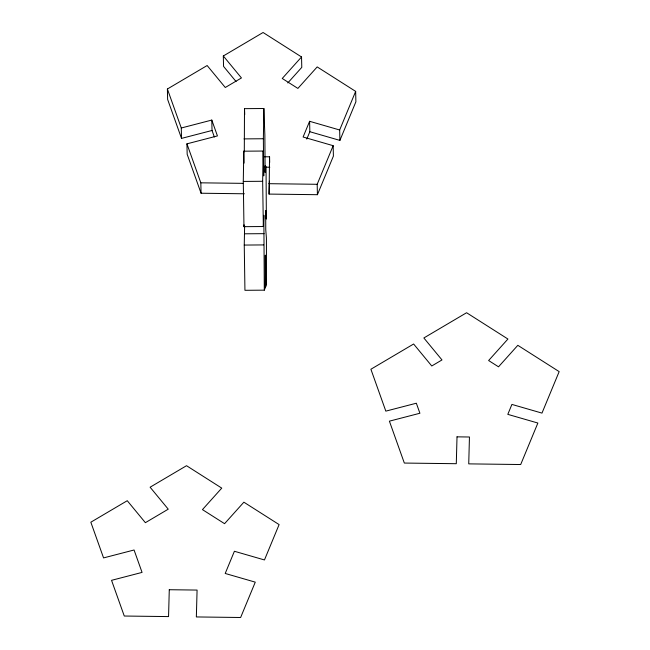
<?xml version="1.0" encoding="UTF-8"?>
<svg xmlns="http://www.w3.org/2000/svg" width="650" height="650" viewBox="0 0 650 650"><rect width="100%" height="100%" fill="white"/><g stroke="black" fill="none" stroke-linecap="round" stroke-linejoin="round"><path stroke-width="0.97" d="M265.168 165.579L265.127 172.477L264.859 135.054L263.868 108.509L244.498 108.656L244.303 151.824M244.627 226.062L244.254 245.066L244.936 290.306L264.298 290.16L263.835 215.264L263.339 226.525L243.969 226.671L243.287 181.431L243.791 151.19L263.161 151.044L263.738 175.906L263.364 138.743L263.868 108.509M263.339 226.525L262.657 181.285L263.161 151.044M309.603 121.306L309.839 131.714L339.901 140.4L339.666 129.992L309.603 121.306L303.103 137.012L333.166 145.689L333.401 156.097L317.419 194.699L269.067 194.09L269.555 156.821L263.656 156.748M269.067 194.09L269.417 181.155M243.969 226.671L244.051 224.794M264.298 290.16L265.224 287.877L265.33 255.133L265.598 286.951L266.524 284.676L266.419 238.022L265.752 229.621L265.704 210.649L266.37 219.05L266.037 166.506M306.784 139.1L309.839 131.714M317.419 194.699L317.184 184.299L333.166 145.689M339.666 129.992L355.656 91.39L317.192 66.918L297.887 88.416L282.238 78.471L301.543 56.973L263.079 32.5L223.316 55.981L223.551 66.389L236.056 81.543M339.901 140.4L355.891 101.798L355.656 91.39M287.804 82.94L301.779 67.373L301.543 56.973M181.521 138.393L181.285 127.993L211.794 120.071L212.03 130.479L181.521 138.393L167.627 99.418L167.391 89.009L207.147 65.528L225.282 87.498L241.451 77.951L223.316 55.981M244.376 193.781L201.061 193.229L187.168 154.253L186.932 143.845L217.441 135.923L211.794 120.071M243.994 138.897L263.364 138.743M243.287 181.431L262.657 181.285M244.741 233.805L264.111 233.659M244.254 245.066L263.616 244.92M263.9 167.148L269.799 167.221M186.932 143.845L200.826 182.829L243.132 183.357M268.832 183.682L317.184 184.299M212.03 130.479L214.354 137.004M167.391 89.009L181.285 127.993M244.498 108.656L244.725 114.554M269.555 156.821L269.685 162.492M243.791 151.19L244.075 163.126M200.826 182.829L201.061 193.229M169.276 589.721L168.553 616.59L124.272 616.029L111.548 580.328L142.058 572.406L134.071 549.997L103.561 557.911L90.837 522.21L127.254 500.711L145.381 522.681L168.244 509.177L150.109 487.207L186.526 465.701L221.756 488.118L202.451 509.616L224.567 523.681L243.872 502.182L279.102 524.591L264.461 559.951L234.398 551.265L225.209 573.462L255.271 582.148L240.63 617.5L196.349 616.939L197.08 590.07L169.276 589.721M457.015 436.849L456.292 463.71L404.332 463.06L389.399 421.159L419.908 413.246L416.341 403.219L385.824 411.133L370.898 369.241L413.627 344.004L431.762 365.983L441.984 359.938L423.857 337.967L466.586 312.731L507.926 339.032L488.621 360.531L498.517 366.819L517.822 345.321L559.163 371.621L541.978 413.108L511.916 404.422L507.804 414.359L537.867 423.036L520.691 464.531L468.731 463.872L469.454 437.003L457.015 436.849"/></g></svg>
